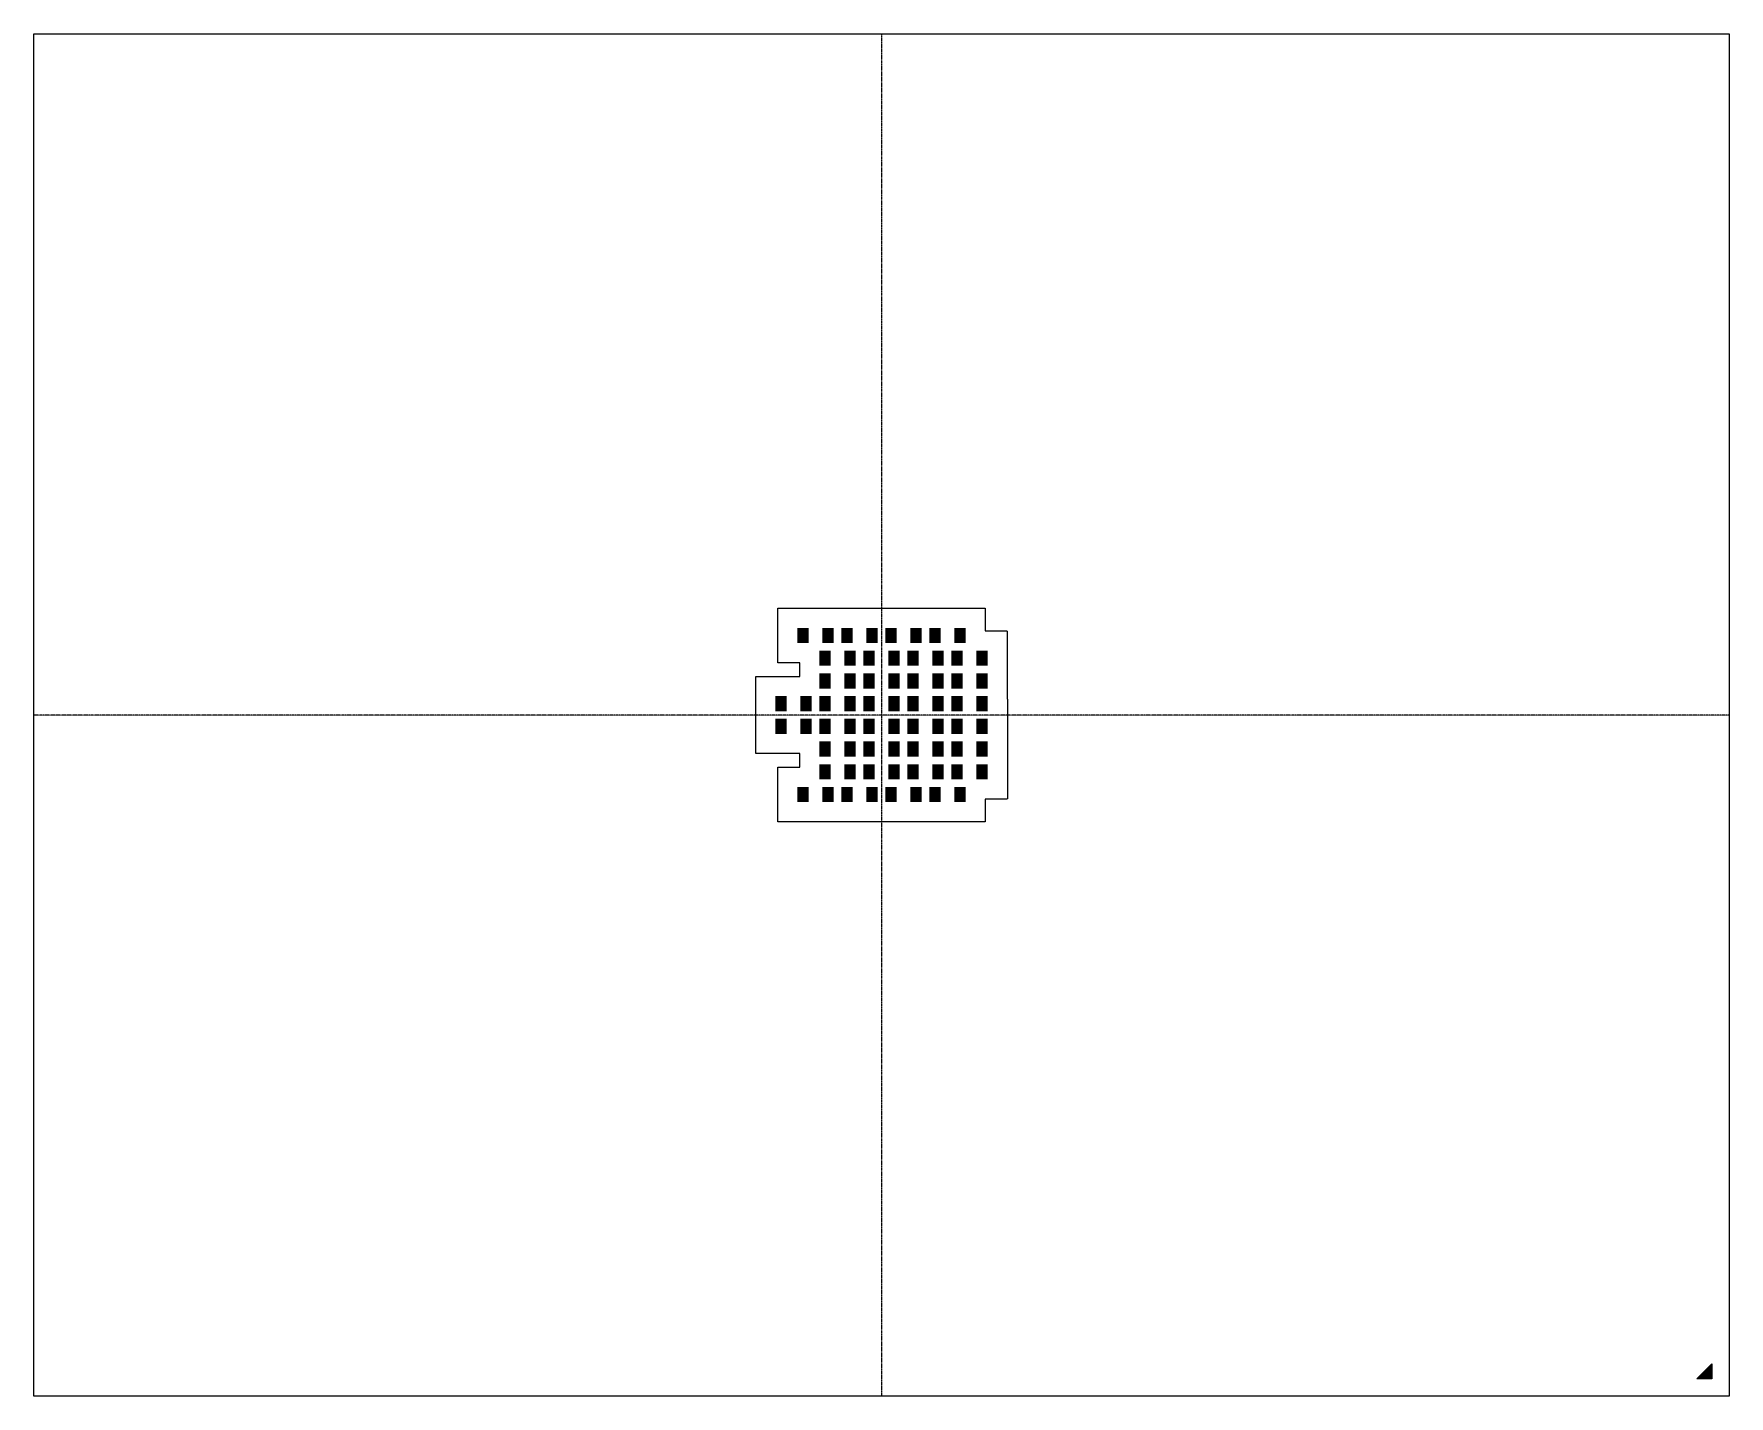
# Model space of a CAD drawing. Extents: x -28000 to 28000, y -22500 to 22500.
import ezdxf

# ---------------------------------------------------------------- set-up
doc = ezdxf.new("R2010")
doc.units = 0
doc.header["$MEASUREMENT"] = 0
doc.linetypes.add('CENTER2', pattern=[1.125, 0.75, -0.125, 0.125, -0.125])
doc.layers.get('0').update_dxf_attribs({"linetype": 'CONTINUOUS'})
for name, color, linetype in [('jigstreet', 7, 'Continuous'), ('PKG_OUTLINE', 81, 'CONTINUOUS'), ('SOLDERMASK_PADS_BTM', 12, 'CONTINUOUS')]:
    doc.layers.add(name, color=color, linetype=linetype)

# ---------------------------------------------------------------- blocks, each defined once
blk = doc.blocks.new('*U0')
at = {"color": 0, "linetype": 'CENTER2', "transparency": 16777216}
blk.add_line((0, 22500.12), (0, -22500.12), dxfattribs=at)
blk = doc.blocks.new('*U1')
at = {"color": 0, "linetype": 'CENTER2', "transparency": 16777216}
blk.add_line((28000.12, 0), (-28000.12, 0), dxfattribs=at)

msp = doc.modelspace()

# ---------------------------------------------------------------- hatches: boundary and pattern name
at = {"layer": 'SOLDERMASK_PADS_BTM'}
msp.add_hatch(color=256, dxfattribs=at).paths.add_polyline_path([(27430, -21430), (27430, -21930), (26930, -21930)], flags=0)

# ---------------------------------------------------------------- linework, layer by layer
at = {"layer": 'jigstreet'}
msp.add_lwpolyline([(-3304, -1275), (-4130, -1275), (-4154, -1274), (-4155, -1250), (-4155, -500), (-4155, 500), (-4155, 1250), (-4154, 1274), (-4130, 1275), (-3304, 1275), (-2703, 1275), (-2703, 1725), (-3404, 1725), (-3428, 1726), (-3429, 1750), (-3429, 3500), (-3428, 3524), (-3404, 3525), (-2578, 3525), (-1952, 3525), (-1778, 3525), (-1126, 3525), (-952, 3525), (-500, 3525), (-326, 3525), (326, 3525), (500, 3525), (952, 3525), (1126, 3525), (1778, 3525), (1952, 3525), (2578, 3525), (3404, 3525), (3428, 3524), (3429, 3500), (3429, 2775), (4130, 2775), (4154, 2774), (4155, 2750), (4155, 2000), (4155, 1250), (4155, 1000), (4155, 524), (4158, 524), (4159, 500), (4159, -250), (4159, -1000), (4159, -1250), (4159, -2000), (4159, -2750), (4158, -2774), (4134, -2775), (3429, -2775), (3429, -3500), (3428, -3524), (3404, -3525), (2578, -3525), (1952, -3525), (1778, -3525), (1126, -3525), (952, -3525), (500, -3525), (326, -3525), (-326, -3525), (-500, -3525), (-952, -3525), (-1126, -3525), (-1778, -3525), (-1952, -3525), (-2578, -3525), (-3404, -3525), (-3428, -3524), (-3429, -3500), (-3429, -1750), (-3428, -1726), (-3404, -1725), (-2703, -1725), (-2703, -1275), (-3304, -1275)], dxfattribs=at)
at = {"layer": 'PKG_OUTLINE'}
msp.add_lwpolyline([(-28000, -22500), (-28000, 22500), (28000, 22500), (28000, -22500)], close=True, dxfattribs=at)
at = {"layer": 'SOLDERMASK_PADS_BTM'}
msp.add_lwpolyline([(27430, -21430), (27430, -21930), (26930, -21930)], close=True, dxfattribs=at)
for points in [[(-2779, 2375), (-2403, 2375), (-2779, 2875), (-2403, 2875)], [(-1953, 2375), (-1577, 2375), (-1953, 2875), (-1577, 2875)], [(-1327, 2375), (-951, 2375), (-1327, 2875), (-951, 2875)], [(-501, 2375), (-125, 2375), (-501, 2875), (-125, 2875)], [(125, 2375), (501, 2375), (125, 2875), (501, 2875)], [(951, 2375), (1327, 2375), (951, 2875), (1327, 2875)], [(1577, 2375), (1953, 2375), (1577, 2875), (1953, 2875)], [(2403, 2375), (2779, 2375), (2403, 2875), (2779, 2875)], [(-2053, 1625), (-1677, 1625), (-2053, 2125), (-1677, 2125)], [(-1227, 1625), (-851, 1625), (-1227, 2125), (-851, 2125)], [(-601, 1625), (-225, 1625), (-601, 2125), (-225, 2125)], [(225, 1625), (601, 1625), (225, 2125), (601, 2125)], [(851, 1625), (1227, 1625), (851, 2125), (1227, 2125)], [(1677, 1625), (2053, 1625), (1677, 2125), (2053, 2125)], [(2303, 1625), (2679, 1625), (2303, 2125), (2679, 2125)], [(3129, 1625), (3505, 1625), (3129, 2125), (3505, 2125)], [(-2053, 875), (-1677, 875), (-2053, 1375), (-1677, 1375)], [(-1227, 875), (-851, 875), (-1227, 1375), (-851, 1375)], [(-601, 875), (-225, 875), (-601, 1375), (-225, 1375)], [(225, 875), (601, 875), (225, 1375), (601, 1375)], [(851, 875), (1227, 875), (851, 1375), (1227, 1375)], [(1677, 875), (2053, 875), (1677, 1375), (2053, 1375)], [(2303, 875), (2679, 875), (2303, 1375), (2679, 1375)], [(3129, 875), (3505, 875), (3129, 1375), (3505, 1375)], [(-3505, 125), (-3129, 125), (-3505, 625), (-3129, 625)], [(-2679, 125), (-2303, 125), (-2679, 625), (-2303, 625)], [(-2053, 125), (-1677, 125), (-2053, 625), (-1677, 625)], [(-1227, 125), (-851, 125), (-1227, 625), (-851, 625)], [(-601, 125), (-225, 125), (-601, 625), (-225, 625)], [(225, 125), (601, 125), (225, 625), (601, 625)], [(851, 125), (1227, 125), (851, 625), (1227, 625)], [(1677, 125), (2053, 125), (1677, 625), (2053, 625)], [(2303, 125), (2679, 125), (2303, 625), (2679, 625)], [(3129, 125), (3505, 125), (3129, 625), (3505, 625)], [(-3505, -625), (-3129, -625), (-3505, -125), (-3129, -125)], [(-2679, -625), (-2303, -625), (-2679, -125), (-2303, -125)], [(-2053, -625), (-1677, -625), (-2053, -125), (-1677, -125)], [(-1227, -625), (-851, -625), (-1227, -125), (-851, -125)], [(-601, -625), (-225, -625), (-601, -125), (-225, -125)], [(225, -625), (601, -625), (225, -125), (601, -125)], [(851, -625), (1227, -625), (851, -125), (1227, -125)], [(1677, -625), (2053, -625), (1677, -125), (2053, -125)], [(2307, -625), (2683, -625), (2307, -125), (2683, -125)], [(3133, -625), (3509, -625), (3133, -125), (3509, -125)], [(-2053, -1375), (-1677, -1375), (-2053, -875), (-1677, -875)], [(-1227, -1375), (-851, -1375), (-1227, -875), (-851, -875)], [(-601, -1375), (-225, -1375), (-601, -875), (-225, -875)], [(225, -1375), (601, -1375), (225, -875), (601, -875)], [(851, -1375), (1227, -1375), (851, -875), (1227, -875)], [(1677, -1375), (2053, -1375), (1677, -875), (2053, -875)], [(2307, -1375), (2683, -1375), (2307, -875), (2683, -875)], [(3133, -1375), (3509, -1375), (3133, -875), (3509, -875)], [(-2053, -2125), (-1677, -2125), (-2053, -1625), (-1677, -1625)], [(-1227, -2125), (-851, -2125), (-1227, -1625), (-851, -1625)], [(-601, -2125), (-225, -2125), (-601, -1625), (-225, -1625)], [(225, -2125), (601, -2125), (225, -1625), (601, -1625)], [(851, -2125), (1227, -2125), (851, -1625), (1227, -1625)], [(1677, -2125), (2053, -2125), (1677, -1625), (2053, -1625)], [(2307, -2125), (2683, -2125), (2307, -1625), (2683, -1625)], [(3133, -2125), (3509, -2125), (3133, -1625), (3509, -1625)], [(-2779, -2875), (-2403, -2875), (-2779, -2375), (-2403, -2375)], [(-1953, -2875), (-1577, -2875), (-1953, -2375), (-1577, -2375)], [(-1327, -2875), (-951, -2875), (-1327, -2375), (-951, -2375)], [(-501, -2875), (-125, -2875), (-501, -2375), (-125, -2375)], [(125, -2875), (501, -2875), (125, -2375), (501, -2375)], [(951, -2875), (1327, -2875), (951, -2375), (1327, -2375)], [(1577, -2875), (1953, -2875), (1577, -2375), (1953, -2375)], [(2403, -2875), (2779, -2875), (2403, -2375), (2779, -2375)]]:
    msp.add_solid(points, dxfattribs=at)

# ---------------------------------------------------------------- block references
at = {"linetype": 'CENTER2'}
for name in ['*U0', '*U1']:
    msp.add_blockref(name, (0, 0), dxfattribs=at)

doc.saveas('drawing.dxf')
